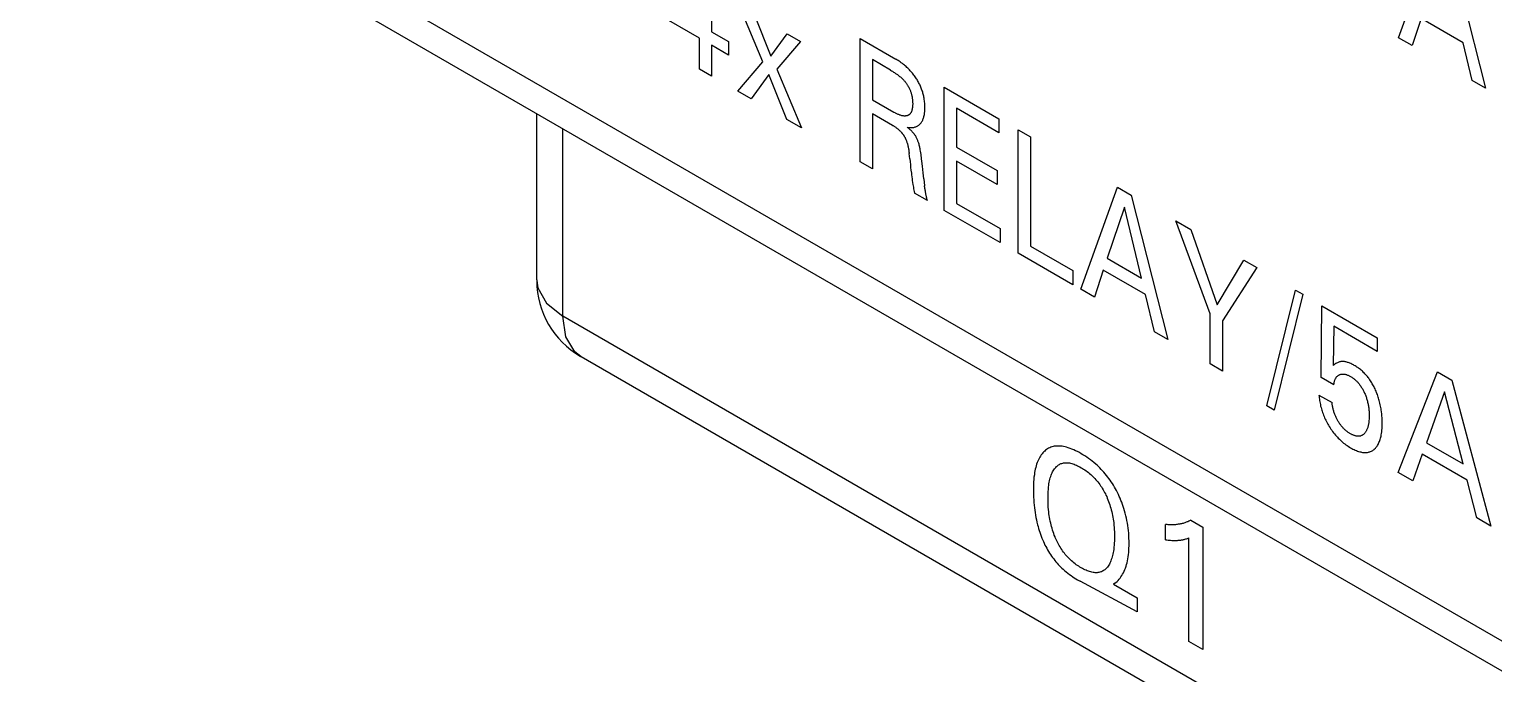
# Model space of a CAD drawing. Extents: x 0 to 420, y 0 to 297.
# Drawn here: x 170.78 to 187.28, y 113.16 to 120.42 of the extents above; entities that cross this region are included whole.
import ezdxf

# ---------------------------------------------------------------- set-up
doc = ezdxf.new("R2010")
doc.units = 0
doc.header["$LTSCALE"] = 23.1
doc.layers.add('40000_ISO', color=7, linetype='CONTINUOUS')

msp = doc.modelspace()

# ---------------------------------------------------------------- linework, layer by layer
at = {"layer": '40000_ISO', "color": 7, "linetype": 'CONTINUOUS'}
for p, q in [((194.467, 109.427), (170.779, 123.103)), ((194.674, 108.969), (170.986, 122.646)), ((186.206, 120.32), (186.621, 121.469)), ((178.467, 121.278), (178.467, 120.388)), ((186.772, 121.381), (187.187, 119.754)), ((179.044, 120.051), (178.78, 120.676)), ((178.331, 120.315), (177.862, 120.586)), ((178.95, 120.577), (179.133, 120.115)), ((186.46, 120.536), (186.359, 120.232)), ((186.935, 120.262), (186.46, 120.536)), ((178.331, 119.968), (178.331, 120.315)), ((178.467, 120.388), (178.658, 120.278)), ((179.133, 120.115), (179.318, 120.365)), ((179.318, 120.365), (179.467, 120.279)), ((180.14, 118.923), (180.14, 120.312)), ((180.14, 120.312), (180.542, 120.079)), ((186.359, 120.232), (186.206, 120.32)), ((178.467, 120.237), (178.467, 119.889)), ((178.658, 120.126), (178.467, 120.237)), ((178.658, 120.278), (178.658, 120.126)), ((179.467, 120.279), (179.203, 119.968)), ((187.036, 119.841), (186.935, 120.262)), ((178.467, 119.889), (178.331, 119.968)), ((178.761, 119.72), (179.044, 120.051)), ((179.203, 119.968), (179.479, 119.305)), ((180.278, 120.074), (180.278, 119.623)), ((180.482, 119.957), (180.278, 120.074)), ((180.554, 120.072), (180.542, 120.079)), ((180.567, 120.064), (180.554, 120.072)), ((180.579, 120.056), (180.567, 120.064)), ((180.592, 120.048), (180.579, 120.056)), ((180.604, 120.039), (180.592, 120.048)), ((180.617, 120.03), (180.604, 120.039)), ((180.629, 120.02), (180.617, 120.03)), ((180.639, 120.012), (180.629, 120.02)), ((180.648, 120.004), (180.639, 120.012)), ((180.658, 119.996), (180.648, 120.004)), ((180.667, 119.987), (180.658, 119.996)), ((180.677, 119.978), (180.667, 119.987)), ((180.686, 119.969), (180.677, 119.978)), ((180.695, 119.96), (180.686, 119.969)), ((180.705, 119.95), (180.695, 119.96)), ((179.113, 119.908), (178.912, 119.632)), ((179.315, 119.4), (179.113, 119.908)), ((180.482, 119.957), (180.494, 119.95)), ((180.494, 119.95), (180.505, 119.943)), ((180.505, 119.943), (180.517, 119.935)), ((180.517, 119.935), (180.529, 119.928)), ((180.529, 119.928), (180.54, 119.92)), ((180.54, 119.92), (180.552, 119.912)), ((180.552, 119.912), (180.56, 119.906)), ((180.56, 119.906), (180.569, 119.899)), ((180.569, 119.899), (180.577, 119.893)), ((180.577, 119.893), (180.585, 119.886)), ((180.585, 119.886), (180.593, 119.879)), ((180.593, 119.879), (180.601, 119.872)), ((180.601, 119.872), (180.609, 119.865)), ((180.609, 119.865), (180.615, 119.86)), ((180.615, 119.86), (180.621, 119.854)), ((180.621, 119.854), (180.627, 119.848)), ((180.627, 119.848), (180.632, 119.842)), ((180.632, 119.842), (180.638, 119.836)), ((180.638, 119.836), (180.643, 119.83)), ((180.643, 119.83), (180.648, 119.824)), ((180.648, 119.824), (180.654, 119.817)), ((180.654, 119.817), (180.658, 119.811)), ((180.658, 119.811), (180.663, 119.805)), ((180.663, 119.805), (180.667, 119.799)), ((180.667, 119.799), (180.671, 119.792)), ((180.671, 119.792), (180.675, 119.786)), ((180.713, 119.941), (180.705, 119.95)), ((180.721, 119.931), (180.713, 119.941)), ((180.729, 119.921), (180.721, 119.931)), ((180.738, 119.911), (180.729, 119.921)), ((180.745, 119.901), (180.738, 119.911)), ((180.753, 119.891), (180.745, 119.901)), ((180.761, 119.88), (180.753, 119.891)), ((180.768, 119.869), (180.761, 119.88)), ((180.775, 119.859), (180.768, 119.869)), ((180.781, 119.849), (180.775, 119.859)), ((180.787, 119.839), (180.781, 119.849)), ((180.793, 119.828), (180.787, 119.839)), ((180.799, 119.818), (180.793, 119.828)), ((180.805, 119.807), (180.799, 119.818)), ((180.81, 119.797), (180.805, 119.807)), ((180.815, 119.786), (180.81, 119.797)), ((187.187, 119.754), (187.036, 119.841)), ((178.912, 119.632), (178.761, 119.72)), ((180.675, 119.786), (180.679, 119.779)), ((180.679, 119.779), (180.683, 119.773)), ((180.683, 119.773), (180.687, 119.766)), ((180.687, 119.766), (180.69, 119.759)), ((180.69, 119.759), (180.694, 119.752)), ((180.694, 119.752), (180.697, 119.745)), ((180.697, 119.745), (180.7, 119.738)), ((180.7, 119.738), (180.703, 119.731)), ((180.703, 119.731), (180.706, 119.723)), ((180.706, 119.723), (180.709, 119.716)), ((180.709, 119.716), (180.711, 119.709)), ((180.711, 119.709), (180.714, 119.701)), ((180.714, 119.701), (180.716, 119.694)), ((180.716, 119.694), (180.718, 119.687)), ((180.718, 119.687), (180.72, 119.679)), ((180.72, 119.679), (180.721, 119.672)), ((180.721, 119.672), (180.723, 119.665)), ((180.723, 119.665), (180.725, 119.655)), ((180.725, 119.655), (180.726, 119.646)), ((180.726, 119.646), (180.728, 119.637)), ((180.728, 119.637), (180.729, 119.628)), ((180.729, 119.628), (180.73, 119.619)), ((180.82, 119.775), (180.815, 119.786)), ((180.825, 119.764), (180.82, 119.775)), ((180.829, 119.753), (180.825, 119.764)), ((180.833, 119.742), (180.829, 119.753)), ((180.837, 119.731), (180.833, 119.742)), ((180.841, 119.719), (180.837, 119.731)), ((180.845, 119.708), (180.841, 119.719)), ((180.848, 119.697), (180.845, 119.708)), ((180.851, 119.686), (180.848, 119.697)), ((180.854, 119.675), (180.851, 119.686)), ((180.856, 119.664), (180.854, 119.675)), ((180.858, 119.653), (180.856, 119.664)), ((180.861, 119.639), (180.858, 119.653)), ((180.863, 119.625), (180.861, 119.639)), ((181.088, 118.376), (181.088, 119.764)), ((181.088, 119.764), (181.703, 119.409)), ((176.496, 117.592), (176.496, 119.464)), ((180.278, 119.623), (180.518, 119.484)), ((180.278, 119.465), (180.278, 118.844)), ((180.505, 119.334), (180.278, 119.465)), ((180.525, 119.48), (180.518, 119.484)), ((180.533, 119.476), (180.525, 119.48)), ((180.54, 119.472), (180.533, 119.476)), ((180.547, 119.468), (180.54, 119.472)), ((180.554, 119.465), (180.547, 119.468)), ((180.561, 119.461), (180.554, 119.465)), ((180.702, 119.463), (180.699, 119.46)), ((180.705, 119.466), (180.702, 119.463)), ((180.708, 119.47), (180.705, 119.466)), ((180.711, 119.474), (180.708, 119.47)), ((180.714, 119.479), (180.711, 119.474)), ((180.716, 119.484), (180.714, 119.479)), ((180.719, 119.49), (180.716, 119.484)), ((180.721, 119.495), (180.719, 119.49)), ((180.723, 119.501), (180.721, 119.495)), ((180.724, 119.507), (180.723, 119.501)), ((180.726, 119.513), (180.724, 119.507)), ((180.727, 119.52), (180.726, 119.513)), ((180.728, 119.526), (180.727, 119.52)), ((180.729, 119.533), (180.728, 119.526)), ((180.73, 119.54), (180.729, 119.533)), ((180.73, 119.619), (180.73, 119.61)), ((180.73, 119.61), (180.731, 119.601)), ((180.731, 119.547), (180.73, 119.54)), ((180.731, 119.601), (180.731, 119.593)), ((180.731, 119.593), (180.732, 119.584)), ((180.732, 119.568), (180.731, 119.561)), ((180.731, 119.561), (180.731, 119.554)), ((180.731, 119.554), (180.731, 119.547)), ((180.732, 119.584), (180.732, 119.575)), ((180.732, 119.575), (180.732, 119.568)), ((180.865, 119.612), (180.863, 119.625)), ((180.864, 119.455), (180.865, 119.466)), ((180.867, 119.599), (180.865, 119.612)), ((180.865, 119.466), (180.867, 119.477)), ((180.868, 119.585), (180.867, 119.599)), ((180.867, 119.477), (180.868, 119.488)), ((180.869, 119.572), (180.868, 119.585)), ((180.868, 119.488), (180.869, 119.499)), ((180.869, 119.559), (180.869, 119.572)), ((180.87, 119.547), (180.869, 119.559)), ((180.869, 119.511), (180.87, 119.522)), ((180.869, 119.499), (180.869, 119.511)), ((180.87, 119.534), (180.87, 119.547)), ((180.87, 119.522), (180.87, 119.534)), ((181.226, 119.527), (181.226, 119.089)), ((181.703, 119.251), (181.226, 119.527)), ((179.479, 119.305), (179.315, 119.4)), ((180.505, 119.334), (180.511, 119.331)), ((180.511, 119.331), (180.517, 119.327)), ((180.517, 119.327), (180.523, 119.323)), ((180.523, 119.323), (180.529, 119.32)), ((180.529, 119.32), (180.535, 119.316)), ((180.535, 119.316), (180.541, 119.312)), ((180.541, 119.312), (180.547, 119.307)), ((180.547, 119.307), (180.553, 119.303)), ((180.553, 119.303), (180.559, 119.298)), ((180.559, 119.298), (180.563, 119.295)), ((180.568, 119.458), (180.561, 119.461)), ((180.575, 119.455), (180.568, 119.458)), ((180.582, 119.452), (180.575, 119.455)), ((180.589, 119.45), (180.582, 119.452)), ((180.596, 119.447), (180.589, 119.45)), ((180.603, 119.445), (180.596, 119.447)), ((180.61, 119.443), (180.603, 119.445)), ((180.617, 119.442), (180.61, 119.443)), ((180.624, 119.441), (180.617, 119.442)), ((180.63, 119.44), (180.624, 119.441)), ((180.637, 119.439), (180.63, 119.44)), ((180.642, 119.439), (180.637, 119.439)), ((180.646, 119.439), (180.642, 119.439)), ((180.651, 119.44), (180.646, 119.439)), ((180.656, 119.44), (180.651, 119.44)), ((180.66, 119.441), (180.656, 119.44)), ((180.665, 119.442), (180.66, 119.441)), ((180.669, 119.443), (180.665, 119.442)), ((180.673, 119.444), (180.669, 119.443)), ((180.67, 119.312), (180.68, 119.31)), ((180.678, 119.306), (180.67, 119.312)), ((180.677, 119.446), (180.673, 119.444)), ((180.681, 119.448), (180.677, 119.446)), ((180.687, 119.299), (180.678, 119.306)), ((180.68, 119.31), (180.69, 119.309)), ((180.685, 119.45), (180.681, 119.448)), ((180.689, 119.452), (180.685, 119.45)), ((180.695, 119.292), (180.687, 119.299)), ((180.692, 119.454), (180.689, 119.452)), ((180.69, 119.309), (180.699, 119.309)), ((180.696, 119.457), (180.692, 119.454)), ((180.699, 119.46), (180.696, 119.457)), ((180.699, 119.309), (180.709, 119.308)), ((180.709, 119.308), (180.718, 119.308)), ((180.718, 119.308), (180.727, 119.309)), ((180.727, 119.309), (180.736, 119.31)), ((180.736, 119.31), (180.744, 119.311)), ((180.744, 119.311), (180.752, 119.313)), ((180.752, 119.313), (180.761, 119.316)), ((180.761, 119.316), (180.768, 119.318)), ((180.768, 119.318), (180.776, 119.322)), ((180.776, 119.322), (180.783, 119.325)), ((180.783, 119.325), (180.789, 119.328)), ((180.789, 119.328), (180.795, 119.332)), ((180.795, 119.332), (180.801, 119.337)), ((180.801, 119.337), (180.807, 119.341)), ((180.807, 119.341), (180.813, 119.347)), ((180.813, 119.347), (180.818, 119.352)), ((180.818, 119.352), (180.823, 119.358)), ((180.823, 119.358), (180.828, 119.364)), ((180.828, 119.364), (180.833, 119.371)), ((180.833, 119.371), (180.837, 119.378)), ((180.837, 119.378), (180.841, 119.385)), ((180.841, 119.385), (180.845, 119.392)), ((180.845, 119.392), (180.848, 119.4)), ((180.848, 119.4), (180.851, 119.409)), ((180.851, 119.409), (180.854, 119.417)), ((180.854, 119.417), (180.857, 119.426)), ((180.857, 119.426), (180.859, 119.435)), ((180.859, 119.435), (180.862, 119.445)), ((180.862, 119.445), (180.864, 119.455)), ((181.703, 119.409), (181.703, 119.251)), ((176.789, 117.184), (176.789, 119.295)), ((180.563, 119.295), (180.568, 119.291)), ((180.568, 119.291), (180.572, 119.288)), ((180.572, 119.288), (180.576, 119.284)), ((180.576, 119.284), (180.581, 119.28)), ((180.581, 119.28), (180.585, 119.276)), ((180.585, 119.276), (180.589, 119.272)), ((180.589, 119.272), (180.593, 119.268)), ((180.593, 119.268), (180.598, 119.263)), ((180.598, 119.263), (180.602, 119.259)), ((180.602, 119.259), (180.605, 119.255)), ((180.605, 119.255), (180.608, 119.251)), ((180.608, 119.251), (180.612, 119.248)), ((180.612, 119.248), (180.615, 119.244)), ((180.615, 119.244), (180.618, 119.24)), ((180.618, 119.24), (180.621, 119.236)), ((180.621, 119.236), (180.624, 119.232)), ((180.624, 119.232), (180.627, 119.228)), ((180.627, 119.228), (180.63, 119.224)), ((180.63, 119.224), (180.632, 119.219)), ((180.632, 119.219), (180.635, 119.215)), ((180.635, 119.215), (180.638, 119.21)), ((180.638, 119.21), (180.641, 119.206)), ((180.641, 119.206), (180.643, 119.201)), ((180.643, 119.201), (180.646, 119.196)), ((180.646, 119.196), (180.648, 119.191)), ((180.648, 119.191), (180.651, 119.186)), ((180.651, 119.186), (180.653, 119.181)), ((180.653, 119.181), (180.655, 119.176)), ((180.655, 119.176), (180.657, 119.171)), ((180.657, 119.171), (180.659, 119.166)), ((180.659, 119.166), (180.661, 119.161)), ((180.661, 119.161), (180.664, 119.154)), ((180.664, 119.154), (180.666, 119.148)), ((180.666, 119.148), (180.668, 119.141)), ((180.668, 119.141), (180.67, 119.134)), ((180.67, 119.134), (180.672, 119.128)), ((180.703, 119.285), (180.695, 119.292)), ((180.711, 119.278), (180.703, 119.285)), ((180.717, 119.273), (180.711, 119.278)), ((180.722, 119.267), (180.717, 119.273)), ((180.728, 119.261), (180.722, 119.267)), ((180.733, 119.255), (180.728, 119.261)), ((180.739, 119.249), (180.733, 119.255)), ((180.744, 119.243), (180.739, 119.249)), ((180.749, 119.237), (180.744, 119.243)), ((180.753, 119.231), (180.749, 119.237)), ((180.758, 119.225), (180.753, 119.231)), ((180.762, 119.219), (180.758, 119.225)), ((180.766, 119.213), (180.762, 119.219)), ((180.77, 119.206), (180.766, 119.213)), ((180.773, 119.199), (180.77, 119.206)), ((180.777, 119.192), (180.773, 119.199)), ((180.78, 119.185), (180.777, 119.192)), ((180.784, 119.178), (180.78, 119.185)), ((180.787, 119.171), (180.784, 119.178)), ((180.789, 119.164), (180.787, 119.171)), ((180.792, 119.157), (180.789, 119.164)), ((180.795, 119.15), (180.792, 119.157)), ((180.797, 119.142), (180.795, 119.15)), ((180.801, 119.132), (180.797, 119.142)), ((180.804, 119.121), (180.801, 119.132)), ((181.922, 117.894), (181.922, 119.282)), ((181.922, 119.282), (182.061, 119.203)), ((182.061, 119.203), (182.061, 117.972)), ((180.672, 119.128), (180.674, 119.121)), ((180.674, 119.121), (180.676, 119.115)), ((180.676, 119.115), (180.677, 119.108)), ((180.677, 119.108), (180.679, 119.101)), ((180.679, 119.101), (180.68, 119.095)), ((180.68, 119.095), (180.682, 119.086)), ((180.682, 119.086), (180.684, 119.078)), ((180.684, 119.078), (180.685, 119.069)), ((180.685, 119.069), (180.687, 119.06)), ((180.687, 119.06), (180.688, 119.052)), ((180.688, 119.052), (180.689, 119.043)), ((180.689, 119.043), (180.69, 119.035)), ((180.69, 119.035), (180.691, 119.026)), ((180.691, 119.026), (180.692, 119.018)), ((180.699, 118.956), (180.692, 119.018)), ((180.807, 119.111), (180.804, 119.121)), ((180.809, 119.101), (180.807, 119.111)), ((180.812, 119.09), (180.809, 119.101)), ((180.814, 119.08), (180.812, 119.09)), ((180.816, 119.069), (180.814, 119.08)), ((180.818, 119.059), (180.816, 119.069)), ((180.821, 119.042), (180.818, 119.059)), ((180.824, 119.025), (180.821, 119.042)), ((180.826, 119.007), (180.824, 119.025)), ((180.829, 118.99), (180.826, 119.007)), ((180.831, 118.973), (180.829, 118.99)), ((180.833, 118.956), (180.831, 118.973)), ((181.226, 119.089), (181.685, 118.824)), ((180.278, 118.844), (180.14, 118.923)), ((180.699, 118.956), (180.702, 118.924)), ((180.702, 118.924), (180.706, 118.892)), ((180.706, 118.892), (180.709, 118.86)), ((180.709, 118.86), (180.713, 118.828)), ((180.713, 118.828), (180.717, 118.796)), ((180.835, 118.929), (180.833, 118.956)), ((180.841, 118.873), (180.835, 118.929)), ((180.849, 118.798), (180.841, 118.873)), ((181.226, 118.932), (181.226, 118.454)), ((181.685, 118.667), (181.226, 118.932)), ((181.685, 118.824), (181.685, 118.667)), ((180.717, 118.796), (180.719, 118.775)), ((180.719, 118.775), (180.722, 118.754)), ((180.722, 118.754), (180.725, 118.733)), ((180.725, 118.733), (180.728, 118.711)), ((180.728, 118.711), (180.731, 118.69)), ((180.731, 118.69), (180.734, 118.668)), ((180.734, 118.668), (180.737, 118.652)), ((180.737, 118.652), (180.74, 118.636)), ((180.857, 118.73), (180.849, 118.798)), ((180.857, 118.73), (180.866, 118.654)), ((180.867, 118.644), (180.866, 118.654)), ((180.869, 118.634), (180.867, 118.644)), ((182.626, 117.488), (183.04, 118.637)), ((183.04, 118.637), (183.192, 118.549)), ((180.74, 118.636), (180.742, 118.62)), ((180.742, 118.62), (180.745, 118.604)), ((180.745, 118.604), (180.748, 118.588)), ((180.748, 118.588), (180.752, 118.571)), ((180.898, 118.487), (180.752, 118.571)), ((180.87, 118.624), (180.869, 118.634)), ((180.872, 118.613), (180.87, 118.624)), ((180.873, 118.603), (180.872, 118.613)), ((180.875, 118.593), (180.873, 118.603)), ((180.876, 118.585), (180.875, 118.593)), ((180.877, 118.578), (180.876, 118.585)), ((180.879, 118.571), (180.877, 118.578)), ((180.88, 118.563), (180.879, 118.571)), ((180.881, 118.556), (180.88, 118.563)), ((180.883, 118.548), (180.881, 118.556)), ((180.884, 118.541), (180.883, 118.548)), ((180.886, 118.534), (180.884, 118.541)), ((180.887, 118.528), (180.886, 118.534)), ((180.889, 118.522), (180.887, 118.528)), ((180.89, 118.516), (180.889, 118.522)), ((180.892, 118.51), (180.89, 118.516)), ((180.893, 118.504), (180.892, 118.51)), ((180.895, 118.498), (180.893, 118.504)), ((180.897, 118.492), (180.895, 118.498)), ((180.898, 118.487), (180.897, 118.492)), ((183.192, 118.549), (183.606, 116.922)), ((181.716, 118.013), (181.088, 118.376)), ((181.226, 118.454), (181.716, 118.171)), ((183.117, 118.414), (182.924, 117.836)), ((183.311, 117.612), (183.117, 118.414)), ((181.716, 118.171), (181.716, 118.013)), ((183.697, 118.258), (183.866, 118.16)), ((184.084, 117.211), (183.697, 118.258)), ((183.866, 118.16), (184.163, 117.311)), ((182.537, 117.539), (181.922, 117.894)), ((182.061, 117.972), (182.537, 117.697)), ((182.924, 117.836), (183.311, 117.612)), ((184.163, 117.311), (184.462, 117.816)), ((184.462, 117.816), (184.608, 117.732)), ((182.537, 117.697), (182.537, 117.539)), ((182.879, 117.704), (182.779, 117.4)), ((183.354, 117.43), (182.879, 117.704)), ((184.608, 117.732), (184.222, 117.132)), ((176.496, 117.592), (176.496, 117.587)), ((176.496, 117.587), (176.508, 117.503)), ((176.508, 117.503), (176.605, 117.33)), ((182.779, 117.4), (182.626, 117.488)), ((176.605, 117.33), (176.789, 117.184)), ((183.456, 117.009), (183.354, 117.43)), ((184.724, 116.173), (185.045, 117.479)), ((185.127, 117.432), (184.806, 116.125)), ((185.045, 117.479), (185.127, 117.432)), ((200.477, 103.508), (176.789, 117.184)), ((176.824, 116.951), (176.789, 117.184)), ((184.084, 116.646), (184.084, 117.211)), ((185.334, 116.493), (185.343, 117.3)), ((185.343, 117.3), (185.966, 116.94)), ((183.606, 116.922), (183.456, 117.009)), ((184.222, 117.132), (184.222, 116.566)), ((185.478, 117.07), (185.47, 116.628)), ((185.966, 116.788), (185.478, 117.07)), ((176.925, 116.781), (176.824, 116.951)), ((185.966, 116.94), (185.966, 116.788)), ((176.992, 116.728), (176.925, 116.781)), ((176.996, 116.726), (176.992, 116.728)), ((200.684, 103.05), (176.996, 116.726)), ((185.518, 116.66), (185.509, 116.656)), ((185.527, 116.664), (185.518, 116.66)), ((185.534, 116.667), (185.527, 116.664)), ((185.541, 116.669), (185.534, 116.667)), ((185.548, 116.67), (185.541, 116.669)), ((185.556, 116.672), (185.548, 116.67)), ((185.563, 116.673), (185.556, 116.672)), ((185.571, 116.673), (185.563, 116.673)), ((185.579, 116.673), (185.571, 116.673)), ((185.587, 116.673), (185.579, 116.673)), ((185.596, 116.672), (185.587, 116.673)), ((185.604, 116.67), (185.596, 116.672)), ((185.613, 116.669), (185.604, 116.67)), ((185.622, 116.667), (185.613, 116.669)), ((185.631, 116.664), (185.622, 116.667)), ((185.64, 116.661), (185.631, 116.664)), ((185.649, 116.658), (185.64, 116.661)), ((185.659, 116.654), (185.649, 116.658)), ((184.222, 116.566), (184.084, 116.646)), ((185.478, 116.41), (185.334, 116.493)), ((185.48, 116.636), (185.47, 116.628)), ((185.49, 116.644), (185.48, 116.636)), ((185.5, 116.65), (185.49, 116.644)), ((185.509, 116.656), (185.5, 116.65)), ((185.502, 116.491), (185.505, 116.496)), ((185.505, 116.496), (185.509, 116.501)), ((185.509, 116.501), (185.513, 116.505)), ((185.513, 116.505), (185.517, 116.509)), ((185.517, 116.509), (185.521, 116.512)), ((185.521, 116.512), (185.526, 116.516)), ((185.526, 116.516), (185.53, 116.519)), ((185.53, 116.519), (185.535, 116.521)), ((185.535, 116.521), (185.54, 116.524)), ((185.54, 116.524), (185.545, 116.526)), ((185.545, 116.526), (185.55, 116.528)), ((185.55, 116.528), (185.555, 116.529)), ((185.555, 116.529), (185.56, 116.53)), ((185.56, 116.53), (185.566, 116.531)), ((185.566, 116.531), (185.571, 116.532)), ((185.571, 116.532), (185.577, 116.532)), ((185.577, 116.532), (185.582, 116.532)), ((185.582, 116.532), (185.588, 116.532)), ((185.588, 116.532), (185.594, 116.531)), ((185.594, 116.531), (185.6, 116.53)), ((185.6, 116.53), (185.606, 116.529)), ((185.606, 116.529), (185.612, 116.528)), ((185.612, 116.528), (185.619, 116.526)), ((185.619, 116.526), (185.625, 116.524)), ((185.625, 116.524), (185.632, 116.521)), ((185.632, 116.521), (185.639, 116.518)), ((185.639, 116.518), (185.645, 116.515)), ((185.645, 116.515), (185.652, 116.512)), ((185.652, 116.512), (185.659, 116.508)), ((185.669, 116.65), (185.659, 116.654)), ((185.659, 116.508), (185.666, 116.504)), ((185.666, 116.504), (185.673, 116.5)), ((185.679, 116.645), (185.669, 116.65)), ((185.673, 116.5), (185.68, 116.496)), ((185.689, 116.64), (185.679, 116.645)), ((185.68, 116.496), (185.687, 116.491)), ((185.699, 116.635), (185.689, 116.64)), ((185.708, 116.629), (185.699, 116.635)), ((185.718, 116.624), (185.708, 116.629)), ((185.728, 116.618), (185.718, 116.624)), ((185.737, 116.611), (185.728, 116.618)), ((185.747, 116.605), (185.737, 116.611)), ((185.757, 116.598), (185.747, 116.605)), ((185.766, 116.591), (185.757, 116.598)), ((185.776, 116.583), (185.766, 116.591)), ((185.785, 116.575), (185.776, 116.583)), ((185.795, 116.567), (185.785, 116.575)), ((185.804, 116.559), (185.795, 116.567)), ((185.812, 116.551), (185.804, 116.559)), ((185.819, 116.544), (185.812, 116.551)), ((185.827, 116.536), (185.819, 116.544)), ((185.834, 116.528), (185.827, 116.536)), ((185.842, 116.52), (185.834, 116.528)), ((185.849, 116.511), (185.842, 116.52)), ((185.856, 116.503), (185.849, 116.511)), ((185.863, 116.494), (185.856, 116.503)), ((185.87, 116.485), (185.863, 116.494)), ((186.203, 115.423), (186.645, 116.556)), ((186.645, 116.556), (186.806, 116.463)), ((185.478, 116.41), (185.479, 116.418)), ((185.479, 116.418), (185.48, 116.426)), ((185.48, 116.426), (185.481, 116.434)), ((185.481, 116.434), (185.483, 116.441)), ((185.483, 116.441), (185.484, 116.449)), ((185.484, 116.449), (185.486, 116.456)), ((185.486, 116.456), (185.488, 116.463)), ((185.488, 116.463), (185.491, 116.469)), ((185.491, 116.469), (185.493, 116.475)), ((185.493, 116.475), (185.496, 116.481)), ((185.496, 116.481), (185.499, 116.486)), ((185.499, 116.486), (185.502, 116.491)), ((185.687, 116.491), (185.694, 116.486)), ((185.694, 116.486), (185.701, 116.481)), ((185.701, 116.481), (185.708, 116.475)), ((185.708, 116.475), (185.715, 116.469)), ((185.715, 116.469), (185.722, 116.463)), ((185.722, 116.463), (185.729, 116.457)), ((185.729, 116.457), (185.735, 116.452)), ((185.735, 116.452), (185.74, 116.446)), ((185.74, 116.446), (185.746, 116.44)), ((185.746, 116.44), (185.751, 116.434)), ((185.751, 116.434), (185.757, 116.428)), ((185.757, 116.428), (185.762, 116.421)), ((185.762, 116.421), (185.767, 116.415)), ((185.767, 116.415), (185.772, 116.408)), ((185.772, 116.408), (185.777, 116.401)), ((185.777, 116.401), (185.782, 116.394)), ((185.782, 116.394), (185.787, 116.386)), ((185.787, 116.386), (185.793, 116.378)), ((185.793, 116.378), (185.798, 116.369)), ((185.798, 116.369), (185.803, 116.361)), ((185.803, 116.361), (185.807, 116.352)), ((185.807, 116.352), (185.812, 116.343)), ((185.812, 116.343), (185.816, 116.334)), ((185.816, 116.334), (185.82, 116.325)), ((185.877, 116.476), (185.87, 116.485)), ((185.883, 116.466), (185.877, 116.476)), ((185.891, 116.455), (185.883, 116.466)), ((185.898, 116.444), (185.891, 116.455)), ((185.905, 116.433), (185.898, 116.444)), ((185.911, 116.422), (185.905, 116.433)), ((185.918, 116.41), (185.911, 116.422)), ((185.924, 116.399), (185.918, 116.41)), ((185.93, 116.387), (185.924, 116.399)), ((185.936, 116.375), (185.93, 116.387)), ((185.942, 116.364), (185.936, 116.375)), ((185.947, 116.352), (185.942, 116.364)), ((185.953, 116.339), (185.947, 116.352)), ((185.958, 116.326), (185.953, 116.339)), ((186.726, 116.33), (186.521, 115.759)), ((186.933, 115.521), (186.726, 116.33)), ((186.806, 116.463), (187.248, 114.82)), ((184.806, 116.125), (184.724, 116.173)), ((185.31, 116.296), (185.457, 116.211)), ((185.31, 116.296), (185.311, 116.281)), ((185.311, 116.281), (185.313, 116.266)), ((185.313, 116.266), (185.315, 116.25)), ((185.315, 116.25), (185.317, 116.235)), ((185.317, 116.235), (185.319, 116.219)), ((185.319, 116.219), (185.322, 116.203)), ((185.322, 116.203), (185.326, 116.188)), ((185.326, 116.188), (185.329, 116.172)), ((185.329, 116.172), (185.333, 116.157)), ((185.458, 116.203), (185.457, 116.211)), ((185.459, 116.195), (185.458, 116.203)), ((185.46, 116.186), (185.459, 116.195)), ((185.461, 116.178), (185.46, 116.186)), ((185.463, 116.169), (185.461, 116.178)), ((185.465, 116.16), (185.463, 116.169)), ((185.82, 116.325), (185.824, 116.316)), ((185.824, 116.316), (185.829, 116.306)), ((185.829, 116.306), (185.833, 116.297)), ((185.833, 116.297), (185.837, 116.287)), ((185.837, 116.287), (185.84, 116.277)), ((185.84, 116.277), (185.844, 116.267)), ((185.844, 116.267), (185.847, 116.257)), ((185.847, 116.257), (185.85, 116.247)), ((185.85, 116.247), (185.853, 116.237)), ((185.853, 116.237), (185.856, 116.226)), ((185.856, 116.226), (185.858, 116.215)), ((185.858, 116.215), (185.861, 116.205)), ((185.861, 116.205), (185.863, 116.194)), ((185.863, 116.194), (185.865, 116.184)), ((185.865, 116.184), (185.867, 116.173)), ((185.867, 116.173), (185.868, 116.163)), ((185.868, 116.163), (185.87, 116.152)), ((185.963, 116.313), (185.958, 116.326)), ((185.968, 116.3), (185.963, 116.313)), ((185.973, 116.287), (185.968, 116.3)), ((185.977, 116.273), (185.973, 116.287)), ((185.981, 116.26), (185.977, 116.273)), ((185.985, 116.247), (185.981, 116.26)), ((185.989, 116.234), (185.985, 116.247)), ((185.993, 116.218), (185.989, 116.234)), ((185.997, 116.203), (185.993, 116.218)), ((186.001, 116.187), (185.997, 116.203)), ((186.004, 116.171), (186.001, 116.187)), ((186.007, 116.156), (186.004, 116.171)), ((185.333, 116.157), (185.337, 116.142)), ((185.337, 116.142), (185.341, 116.127)), ((185.341, 116.127), (185.346, 116.113)), ((185.346, 116.113), (185.351, 116.098)), ((185.351, 116.098), (185.356, 116.083)), ((185.356, 116.083), (185.362, 116.068)), ((185.362, 116.068), (185.368, 116.054)), ((185.368, 116.054), (185.374, 116.039)), ((185.374, 116.039), (185.381, 116.025)), ((185.381, 116.025), (185.387, 116.011)), ((185.387, 116.011), (185.395, 115.997)), ((185.395, 115.997), (185.402, 115.983)), ((185.467, 116.151), (185.465, 116.16)), ((185.469, 116.142), (185.467, 116.151)), ((185.471, 116.133), (185.469, 116.142)), ((185.474, 116.124), (185.471, 116.133)), ((185.476, 116.115), (185.474, 116.124)), ((185.479, 116.106), (185.476, 116.115)), ((185.482, 116.096), (185.479, 116.106)), ((185.486, 116.087), (185.482, 116.096)), ((185.489, 116.078), (185.486, 116.087)), ((185.493, 116.069), (185.489, 116.078)), ((185.496, 116.06), (185.493, 116.069)), ((185.5, 116.052), (185.496, 116.06)), ((185.503, 116.044), (185.5, 116.052)), ((185.507, 116.036), (185.503, 116.044)), ((185.511, 116.028), (185.507, 116.036)), ((185.515, 116.02), (185.511, 116.028)), ((185.519, 116.013), (185.515, 116.02)), ((185.523, 116.005), (185.519, 116.013)), ((185.527, 115.998), (185.523, 116.005)), ((185.532, 115.99), (185.527, 115.998)), ((185.87, 116.152), (185.871, 116.139)), ((185.871, 116.139), (185.873, 116.126)), ((185.873, 116.009), (185.872, 115.996)), ((185.873, 116.126), (185.874, 116.114)), ((185.874, 116.023), (185.873, 116.009)), ((185.874, 116.114), (185.874, 116.101)), ((185.874, 116.101), (185.875, 116.088)), ((185.875, 116.036), (185.874, 116.023)), ((185.875, 116.088), (185.875, 116.076)), ((185.875, 116.076), (185.875, 116.064)), ((185.875, 116.064), (185.875, 116.05)), ((185.875, 116.05), (185.875, 116.036)), ((186.01, 116.14), (186.007, 116.156)), ((186.012, 116.125), (186.01, 116.14)), ((186.014, 116.109), (186.012, 116.125)), ((186.017, 116.082), (186.014, 116.109)), ((186.019, 116.061), (186.017, 116.082)), ((186.021, 116.039), (186.019, 116.061)), ((186.022, 116.018), (186.021, 116.039)), ((186.022, 115.997), (186.022, 116.018)), ((186.023, 115.977), (186.022, 115.997)), ((185.402, 115.983), (185.41, 115.969)), ((185.41, 115.969), (185.417, 115.955)), ((185.417, 115.955), (185.426, 115.942)), ((185.426, 115.942), (185.435, 115.927)), ((185.435, 115.927), (185.444, 115.913)), ((185.444, 115.913), (185.454, 115.899)), ((185.454, 115.899), (185.464, 115.885)), ((185.464, 115.885), (185.474, 115.871)), ((185.474, 115.871), (185.484, 115.858)), ((185.484, 115.858), (185.495, 115.845)), ((185.495, 115.845), (185.506, 115.833)), ((185.506, 115.833), (185.517, 115.82)), ((185.536, 115.983), (185.532, 115.99)), ((185.541, 115.976), (185.536, 115.983)), ((185.546, 115.969), (185.541, 115.976)), ((185.551, 115.962), (185.546, 115.969)), ((185.556, 115.955), (185.551, 115.962)), ((185.561, 115.949), (185.556, 115.955)), ((185.566, 115.942), (185.561, 115.949)), ((185.572, 115.936), (185.566, 115.942)), ((185.577, 115.929), (185.572, 115.936)), ((185.583, 115.923), (185.577, 115.929)), ((185.589, 115.917), (185.583, 115.923)), ((185.595, 115.911), (185.589, 115.917)), ((185.602, 115.905), (185.595, 115.911)), ((185.608, 115.9), (185.602, 115.905)), ((185.614, 115.895), (185.608, 115.9)), ((185.62, 115.89), (185.614, 115.895)), ((185.627, 115.885), (185.62, 115.89)), ((185.633, 115.88), (185.627, 115.885)), ((185.64, 115.875), (185.633, 115.88)), ((185.646, 115.871), (185.64, 115.875)), ((185.653, 115.867), (185.646, 115.871)), ((185.659, 115.863), (185.653, 115.867)), ((185.666, 115.859), (185.659, 115.863)), ((185.672, 115.855), (185.666, 115.859)), ((185.679, 115.852), (185.672, 115.855)), ((185.685, 115.849), (185.679, 115.852)), ((185.692, 115.846), (185.685, 115.849)), ((185.698, 115.843), (185.692, 115.846)), ((185.705, 115.841), (185.698, 115.843)), ((185.711, 115.838), (185.705, 115.841)), ((185.717, 115.836), (185.711, 115.838)), ((185.723, 115.835), (185.717, 115.836)), ((185.73, 115.833), (185.723, 115.835)), ((185.735, 115.832), (185.73, 115.833)), ((185.741, 115.832), (185.735, 115.832)), ((185.768, 115.832), (185.763, 115.831)), ((185.773, 115.833), (185.768, 115.832)), ((185.778, 115.834), (185.773, 115.833)), ((185.783, 115.836), (185.778, 115.834)), ((185.788, 115.838), (185.783, 115.836)), ((185.792, 115.84), (185.788, 115.838)), ((185.797, 115.842), (185.792, 115.84)), ((185.801, 115.845), (185.797, 115.842)), ((185.806, 115.848), (185.801, 115.845)), ((185.81, 115.851), (185.806, 115.848)), ((185.814, 115.855), (185.81, 115.851)), ((185.818, 115.858), (185.814, 115.855)), ((185.822, 115.862), (185.818, 115.858)), ((185.825, 115.866), (185.822, 115.862)), ((185.829, 115.872), (185.825, 115.866)), ((185.833, 115.877), (185.829, 115.872)), ((185.837, 115.883), (185.833, 115.877)), ((185.841, 115.889), (185.837, 115.883)), ((185.844, 115.895), (185.841, 115.889)), ((185.847, 115.901), (185.844, 115.895)), ((185.85, 115.908), (185.847, 115.901)), ((185.853, 115.915), (185.85, 115.908)), ((185.856, 115.922), (185.853, 115.915)), ((185.859, 115.93), (185.856, 115.922)), ((185.861, 115.938), (185.859, 115.93)), ((185.863, 115.946), (185.861, 115.938)), ((185.865, 115.955), (185.863, 115.946)), ((185.867, 115.963), (185.865, 115.955)), ((185.868, 115.972), (185.867, 115.963)), ((185.87, 115.98), (185.868, 115.972)), ((185.872, 115.996), (185.87, 115.98)), ((186.007, 115.82), (186.01, 115.833)), ((186.01, 115.833), (186.012, 115.847)), ((186.012, 115.847), (186.015, 115.864)), ((186.015, 115.864), (186.018, 115.882)), ((186.018, 115.882), (186.019, 115.901)), ((186.019, 115.901), (186.021, 115.919)), ((186.021, 115.919), (186.022, 115.938)), ((186.022, 115.957), (186.023, 115.977)), ((186.022, 115.938), (186.022, 115.957)), ((182.23, 115.674), (182.22, 115.665)), ((182.241, 115.682), (182.23, 115.674)), ((182.252, 115.689), (182.241, 115.682)), ((182.264, 115.696), (182.252, 115.689)), ((182.276, 115.702), (182.264, 115.696)), ((182.289, 115.707), (182.276, 115.702)), ((182.301, 115.711), (182.289, 115.707)), ((182.315, 115.715), (182.301, 115.711)), ((182.328, 115.718), (182.315, 115.715)), ((182.342, 115.72), (182.328, 115.718)), ((182.357, 115.721), (182.342, 115.72)), ((182.372, 115.721), (182.357, 115.721)), ((182.387, 115.721), (182.372, 115.721)), ((182.402, 115.72), (182.387, 115.721)), ((182.417, 115.718), (182.402, 115.72)), ((182.433, 115.715), (182.417, 115.718)), ((182.449, 115.712), (182.433, 115.715)), ((182.465, 115.707), (182.449, 115.712)), ((182.485, 115.701), (182.465, 115.707)), ((182.506, 115.694), (182.485, 115.701)), ((182.526, 115.687), (182.506, 115.694)), ((182.547, 115.678), (182.526, 115.687)), ((182.568, 115.668), (182.547, 115.678)), ((182.589, 115.658), (182.568, 115.668)), ((185.517, 115.82), (185.528, 115.809)), ((185.528, 115.809), (185.54, 115.797)), ((185.54, 115.797), (185.551, 115.786)), ((185.551, 115.786), (185.563, 115.776)), ((185.563, 115.776), (185.575, 115.765)), ((185.575, 115.765), (185.588, 115.755)), ((185.588, 115.755), (185.601, 115.745)), ((185.601, 115.745), (185.614, 115.735)), ((185.614, 115.735), (185.627, 115.726)), ((185.627, 115.726), (185.64, 115.718)), ((185.64, 115.718), (185.653, 115.709)), ((185.653, 115.709), (185.666, 115.702)), ((185.666, 115.702), (185.679, 115.694)), ((185.679, 115.694), (185.692, 115.687)), ((185.692, 115.687), (185.705, 115.681)), ((185.705, 115.681), (185.718, 115.675)), ((185.718, 115.675), (185.731, 115.669)), ((185.731, 115.669), (185.744, 115.664)), ((185.747, 115.831), (185.741, 115.832)), ((185.752, 115.831), (185.747, 115.831)), ((185.757, 115.831), (185.752, 115.831)), ((185.763, 115.831), (185.757, 115.831)), ((185.9, 115.663), (185.908, 115.667)), ((185.908, 115.667), (185.915, 115.672)), ((185.915, 115.672), (185.923, 115.677)), ((185.923, 115.677), (185.93, 115.682)), ((185.93, 115.682), (185.937, 115.689)), ((185.937, 115.689), (185.945, 115.696)), ((185.945, 115.696), (185.952, 115.704)), ((185.952, 115.704), (185.958, 115.712)), ((185.958, 115.712), (185.965, 115.72)), ((185.965, 115.72), (185.97, 115.729)), ((185.97, 115.729), (185.976, 115.739)), ((185.976, 115.739), (185.981, 115.749)), ((185.981, 115.749), (185.986, 115.76)), ((185.986, 115.76), (185.991, 115.771)), ((185.991, 115.771), (185.996, 115.783)), ((185.996, 115.783), (186, 115.795)), ((186, 115.795), (186.003, 115.808)), ((186.003, 115.808), (186.007, 115.82)), ((186.521, 115.759), (186.933, 115.521)), ((182.129, 115.516), (182.124, 115.499)), ((182.135, 115.534), (182.129, 115.516)), ((182.142, 115.551), (182.135, 115.534)), ((182.149, 115.567), (182.142, 115.551)), ((182.156, 115.581), (182.149, 115.567)), ((182.164, 115.595), (182.156, 115.581)), ((182.172, 115.608), (182.164, 115.595)), ((182.181, 115.621), (182.172, 115.608)), ((182.19, 115.633), (182.181, 115.621)), ((182.199, 115.645), (182.19, 115.633)), ((182.209, 115.655), (182.199, 115.645)), ((182.22, 115.665), (182.209, 115.655)), ((182.36, 115.496), (182.368, 115.503)), ((182.368, 115.503), (182.376, 115.508)), ((182.376, 115.508), (182.385, 115.514)), ((182.385, 115.514), (182.394, 115.519)), ((182.394, 115.519), (182.403, 115.523)), ((182.403, 115.523), (182.413, 115.526)), ((182.413, 115.526), (182.423, 115.529)), ((182.423, 115.529), (182.433, 115.531)), ((182.433, 115.531), (182.443, 115.532)), ((182.443, 115.532), (182.454, 115.533)), ((182.454, 115.533), (182.465, 115.533)), ((182.465, 115.533), (182.476, 115.533)), ((182.476, 115.533), (182.488, 115.531)), ((182.488, 115.531), (182.499, 115.53)), ((182.499, 115.53), (182.511, 115.527)), ((182.511, 115.527), (182.524, 115.524)), ((182.524, 115.524), (182.537, 115.52)), ((182.537, 115.52), (182.55, 115.516)), ((182.55, 115.516), (182.563, 115.511)), ((182.563, 115.511), (182.577, 115.505)), ((182.577, 115.505), (182.59, 115.499)), ((182.61, 115.647), (182.589, 115.658)), ((182.631, 115.635), (182.61, 115.647)), ((182.651, 115.623), (182.631, 115.635)), ((182.672, 115.61), (182.651, 115.623)), ((182.693, 115.596), (182.672, 115.61)), ((182.713, 115.582), (182.693, 115.596)), ((182.734, 115.567), (182.713, 115.582)), ((182.754, 115.551), (182.734, 115.567)), ((182.774, 115.535), (182.754, 115.551)), ((182.795, 115.518), (182.774, 115.535)), ((182.81, 115.504), (182.795, 115.518)), ((182.826, 115.489), (182.81, 115.504)), ((185.744, 115.664), (185.757, 115.66)), ((185.757, 115.66), (185.77, 115.656)), ((185.77, 115.656), (185.78, 115.654)), ((185.78, 115.654), (185.79, 115.652)), ((185.79, 115.652), (185.8, 115.65)), ((185.8, 115.65), (185.81, 115.649)), ((185.81, 115.649), (185.82, 115.648)), ((185.82, 115.648), (185.83, 115.648)), ((185.83, 115.648), (185.839, 115.648)), ((185.839, 115.648), (185.848, 115.649)), ((185.848, 115.649), (185.858, 115.65)), ((185.858, 115.65), (185.867, 115.652)), ((185.867, 115.652), (185.875, 115.654)), ((185.875, 115.654), (185.884, 115.657)), ((185.884, 115.657), (185.892, 115.66)), ((185.892, 115.66), (185.9, 115.663)), ((186.473, 115.629), (186.367, 115.329)), ((186.98, 115.337), (186.473, 115.629)), ((182.097, 115.344), (182.095, 115.316)), ((182.099, 115.37), (182.097, 115.344)), ((182.103, 115.397), (182.099, 115.37)), ((182.106, 115.423), (182.103, 115.397)), ((182.11, 115.442), (182.106, 115.423)), ((182.114, 115.461), (182.11, 115.442)), ((182.119, 115.48), (182.114, 115.461)), ((182.124, 115.499), (182.119, 115.48)), ((182.275, 115.33), (182.279, 115.346)), ((182.279, 115.346), (182.283, 115.362)), ((182.283, 115.362), (182.287, 115.378)), ((182.287, 115.378), (182.293, 115.392)), ((182.293, 115.392), (182.298, 115.405)), ((182.298, 115.405), (182.303, 115.418)), ((182.303, 115.418), (182.309, 115.43)), ((182.309, 115.43), (182.316, 115.442)), ((182.316, 115.442), (182.323, 115.453)), ((182.323, 115.453), (182.33, 115.463)), ((182.33, 115.463), (182.338, 115.473)), ((182.338, 115.473), (182.345, 115.481)), ((182.345, 115.481), (182.352, 115.489)), ((182.352, 115.489), (182.36, 115.496)), ((182.59, 115.499), (182.604, 115.492)), ((182.604, 115.492), (182.617, 115.485)), ((182.617, 115.485), (182.631, 115.477)), ((182.631, 115.477), (182.644, 115.469)), ((182.644, 115.469), (182.658, 115.461)), ((182.658, 115.461), (182.671, 115.452)), ((182.671, 115.452), (182.685, 115.443)), ((182.685, 115.443), (182.698, 115.433)), ((182.698, 115.433), (182.712, 115.423)), ((182.712, 115.423), (182.725, 115.412)), ((182.725, 115.412), (182.738, 115.4)), ((182.738, 115.4), (182.751, 115.389)), ((182.751, 115.389), (182.763, 115.377)), ((182.763, 115.377), (182.774, 115.366)), ((182.774, 115.366), (182.786, 115.354)), ((182.786, 115.354), (182.797, 115.342)), ((182.797, 115.342), (182.808, 115.329)), ((182.842, 115.474), (182.826, 115.489)), ((182.857, 115.458), (182.842, 115.474)), ((182.872, 115.442), (182.857, 115.458)), ((182.887, 115.425), (182.872, 115.442)), ((182.902, 115.408), (182.887, 115.425)), ((182.917, 115.39), (182.902, 115.408)), ((182.931, 115.372), (182.917, 115.39)), ((182.944, 115.354), (182.931, 115.372)), ((182.957, 115.336), (182.944, 115.354)), ((186.367, 115.329), (186.203, 115.423)), ((187.088, 114.912), (186.98, 115.337)), ((182.093, 115.261), (182.092, 115.232)), ((182.092, 115.232), (182.092, 115.204)), ((182.092, 115.204), (182.093, 115.174)), ((182.095, 115.316), (182.093, 115.289)), ((182.093, 115.289), (182.093, 115.261)), ((182.093, 115.174), (182.094, 115.145)), ((182.257, 115.16), (182.258, 115.185)), ((182.258, 115.185), (182.259, 115.209)), ((182.259, 115.209), (182.261, 115.233)), ((182.261, 115.233), (182.263, 115.257)), ((182.263, 115.257), (182.266, 115.28)), ((182.266, 115.28), (182.268, 115.297)), ((182.268, 115.297), (182.271, 115.314)), ((182.271, 115.314), (182.275, 115.33)), ((182.808, 115.329), (182.819, 115.316)), ((182.819, 115.316), (182.829, 115.302)), ((182.829, 115.302), (182.839, 115.288)), ((182.839, 115.288), (182.849, 115.274)), ((182.849, 115.274), (182.859, 115.26)), ((182.859, 115.26), (182.868, 115.245)), ((182.868, 115.245), (182.877, 115.229)), ((182.877, 115.229), (182.886, 115.214)), ((182.886, 115.214), (182.895, 115.198)), ((182.895, 115.198), (182.903, 115.183)), ((182.903, 115.183), (182.91, 115.167)), ((182.97, 115.317), (182.957, 115.336)), ((182.982, 115.298), (182.97, 115.317)), ((182.994, 115.279), (182.982, 115.298)), ((183.006, 115.259), (182.994, 115.279)), ((183.017, 115.239), (183.006, 115.259)), ((183.028, 115.219), (183.017, 115.239)), ((183.039, 115.199), (183.028, 115.219)), ((183.05, 115.176), (183.039, 115.199)), ((183.06, 115.154), (183.05, 115.176)), ((182.094, 115.145), (182.096, 115.115)), ((182.096, 115.115), (182.098, 115.085)), ((182.098, 115.085), (182.101, 115.055)), ((182.101, 115.055), (182.104, 115.025)), ((182.104, 115.025), (182.107, 114.998)), ((182.257, 115.136), (182.257, 115.16)), ((182.257, 115.11), (182.257, 115.136)), ((182.258, 115.084), (182.257, 115.11)), ((182.259, 115.058), (182.258, 115.084)), ((182.26, 115.032), (182.259, 115.058)), ((182.263, 115.005), (182.26, 115.032)), ((182.91, 115.167), (182.918, 115.151)), ((182.918, 115.151), (182.925, 115.135)), ((182.925, 115.135), (182.932, 115.116)), ((182.932, 115.116), (182.94, 115.097)), ((182.94, 115.097), (182.947, 115.078)), ((182.947, 115.078), (182.953, 115.059)), ((182.953, 115.059), (182.959, 115.039)), ((182.959, 115.039), (182.964, 115.021)), ((182.964, 115.021), (182.97, 115.002)), ((183.07, 115.132), (183.06, 115.154)), ((183.079, 115.109), (183.07, 115.132)), ((183.088, 115.087), (183.079, 115.109)), ((183.096, 115.064), (183.088, 115.087)), ((183.104, 115.041), (183.096, 115.064)), ((183.112, 115.019), (183.104, 115.041)), ((183.12, 114.991), (183.112, 115.019)), ((182.107, 114.998), (182.111, 114.971)), ((182.111, 114.971), (182.116, 114.944)), ((182.116, 114.944), (182.12, 114.917)), ((182.12, 114.917), (182.126, 114.89)), ((182.126, 114.89), (182.132, 114.862)), ((182.132, 114.862), (182.139, 114.835)), ((182.266, 114.979), (182.263, 115.005)), ((182.268, 114.958), (182.266, 114.979)), ((182.271, 114.938), (182.268, 114.958)), ((182.274, 114.917), (182.271, 114.938)), ((182.278, 114.896), (182.274, 114.917)), ((182.282, 114.875), (182.278, 114.896)), ((182.287, 114.854), (182.282, 114.875)), ((182.292, 114.833), (182.287, 114.854)), ((182.97, 115.002), (182.975, 114.981)), ((182.975, 114.981), (182.98, 114.96)), ((182.98, 114.96), (182.984, 114.939)), ((182.984, 114.939), (182.988, 114.919)), ((182.988, 114.919), (182.991, 114.898)), ((182.991, 114.898), (182.994, 114.878)), ((182.994, 114.878), (182.997, 114.858)), ((182.997, 114.858), (182.999, 114.831)), ((183.128, 114.963), (183.12, 114.991)), ((183.135, 114.936), (183.128, 114.963)), ((183.141, 114.908), (183.135, 114.936)), ((183.146, 114.881), (183.141, 114.908)), ((183.151, 114.854), (183.146, 114.881)), ((183.155, 114.827), (183.151, 114.854)), ((183.741, 114.842), (183.732, 114.84)), ((183.751, 114.844), (183.741, 114.842)), ((183.76, 114.846), (183.751, 114.844)), ((183.77, 114.848), (183.76, 114.846)), ((183.779, 114.85), (183.77, 114.848)), ((183.788, 114.853), (183.779, 114.85)), ((183.797, 114.856), (183.788, 114.853)), ((183.806, 114.859), (183.797, 114.856)), ((183.815, 114.862), (183.806, 114.859)), ((183.824, 114.866), (183.815, 114.862)), ((183.833, 114.869), (183.824, 114.866)), ((183.842, 114.873), (183.833, 114.869)), ((183.85, 114.877), (183.842, 114.873)), ((183.859, 114.881), (183.85, 114.877)), ((183.867, 114.886), (183.859, 114.881)), ((183.867, 114.886), (184.003, 114.807)), ((187.248, 114.82), (187.088, 114.912)), ((182.139, 114.835), (182.145, 114.813)), ((182.145, 114.813), (182.151, 114.792)), ((182.151, 114.792), (182.157, 114.77)), ((182.157, 114.77), (182.164, 114.749)), ((182.164, 114.749), (182.172, 114.727)), ((182.172, 114.727), (182.18, 114.705)), ((182.18, 114.705), (182.188, 114.684)), ((182.188, 114.684), (182.197, 114.662)), ((182.297, 114.814), (182.292, 114.833)), ((182.302, 114.795), (182.297, 114.814)), ((182.308, 114.775), (182.302, 114.795)), ((182.314, 114.756), (182.308, 114.775)), ((182.321, 114.737), (182.314, 114.756)), ((182.328, 114.718), (182.321, 114.737)), ((182.336, 114.698), (182.328, 114.718)), ((182.338, 114.692), (182.336, 114.698)), ((182.345, 114.677), (182.338, 114.692)), ((182.999, 114.831), (183.002, 114.805)), ((183.002, 114.805), (183.003, 114.779)), ((183.003, 114.779), (183.005, 114.754)), ((183.005, 114.754), (183.005, 114.728)), ((183.005, 114.728), (183.006, 114.703)), ((183.006, 114.703), (183.005, 114.678)), ((183.005, 114.678), (183.005, 114.653)), ((183.16, 114.797), (183.155, 114.827)), ((183.163, 114.768), (183.16, 114.797)), ((183.166, 114.738), (183.163, 114.768)), ((183.168, 114.709), (183.166, 114.738)), ((183.169, 114.681), (183.168, 114.709)), ((183.17, 114.652), (183.169, 114.681)), ((183.59, 114.837), (183.579, 114.838)), ((183.579, 114.665), (183.579, 114.838)), ((183.6, 114.836), (183.59, 114.837)), ((183.611, 114.835), (183.6, 114.836)), ((183.621, 114.835), (183.611, 114.835)), ((183.632, 114.834), (183.621, 114.835)), ((183.642, 114.834), (183.632, 114.834)), ((183.652, 114.834), (183.642, 114.834)), ((183.663, 114.834), (183.652, 114.834)), ((183.673, 114.834), (183.663, 114.834)), ((183.683, 114.835), (183.673, 114.834)), ((183.693, 114.835), (183.683, 114.835)), ((183.703, 114.836), (183.693, 114.835)), ((183.712, 114.837), (183.703, 114.836)), ((183.722, 114.839), (183.712, 114.837)), ((183.732, 114.84), (183.722, 114.839)), ((183.816, 114.676), (183.829, 114.681)), ((183.829, 114.681), (183.842, 114.686)), ((183.842, 113.52), (183.842, 114.686)), ((184.003, 114.807), (184.003, 113.427)), ((182.197, 114.662), (182.205, 114.644)), ((182.205, 114.644), (182.214, 114.625)), ((182.214, 114.625), (182.223, 114.606)), ((182.223, 114.606), (182.232, 114.588)), ((182.232, 114.588), (182.242, 114.57)), ((182.242, 114.57), (182.252, 114.552)), ((182.252, 114.552), (182.263, 114.534)), ((182.263, 114.534), (182.274, 114.516)), ((182.274, 114.516), (182.285, 114.499)), ((182.352, 114.661), (182.345, 114.677)), ((182.36, 114.645), (182.352, 114.661)), ((182.367, 114.63), (182.36, 114.645)), ((182.375, 114.615), (182.367, 114.63)), ((182.384, 114.6), (182.375, 114.615)), ((182.393, 114.585), (182.384, 114.6)), ((182.402, 114.57), (182.393, 114.585)), ((182.411, 114.555), (182.402, 114.57)), ((182.421, 114.541), (182.411, 114.555)), ((182.431, 114.527), (182.421, 114.541)), ((182.442, 114.513), (182.431, 114.527)), ((182.452, 114.5), (182.442, 114.513)), ((182.991, 114.521), (182.988, 114.504)), ((182.994, 114.538), (182.991, 114.521)), ((182.997, 114.556), (182.994, 114.538)), ((183, 114.58), (182.997, 114.556)), ((183.002, 114.604), (183, 114.58)), ((183.004, 114.628), (183.002, 114.604)), ((183.005, 114.653), (183.004, 114.628)), ((183.163, 114.498), (183.166, 114.522)), ((183.166, 114.522), (183.168, 114.547)), ((183.168, 114.547), (183.169, 114.572)), ((183.169, 114.572), (183.17, 114.598)), ((183.17, 114.624), (183.17, 114.652)), ((183.17, 114.598), (183.17, 114.624)), ((183.579, 114.665), (183.594, 114.664)), ((183.594, 114.664), (183.609, 114.662)), ((183.609, 114.662), (183.623, 114.661)), ((183.623, 114.661), (183.638, 114.659)), ((183.638, 114.659), (183.653, 114.658)), ((183.653, 114.658), (183.664, 114.658)), ((183.664, 114.658), (183.674, 114.658)), ((183.674, 114.658), (183.685, 114.657)), ((183.685, 114.657), (183.695, 114.657)), ((183.695, 114.657), (183.706, 114.658)), ((183.706, 114.658), (183.716, 114.658)), ((183.716, 114.658), (183.725, 114.659)), ((183.725, 114.659), (183.734, 114.659)), ((183.734, 114.659), (183.743, 114.66)), ((183.743, 114.66), (183.752, 114.662)), ((183.752, 114.662), (183.761, 114.663)), ((183.761, 114.663), (183.77, 114.664)), ((183.77, 114.664), (183.777, 114.666)), ((183.777, 114.666), (183.785, 114.668)), ((183.785, 114.668), (183.792, 114.669)), ((183.792, 114.669), (183.8, 114.672)), ((183.8, 114.672), (183.808, 114.674)), ((183.808, 114.674), (183.816, 114.676)), ((182.285, 114.499), (182.296, 114.482)), ((182.296, 114.482), (182.308, 114.465)), ((182.308, 114.465), (182.321, 114.449)), ((182.321, 114.449), (182.333, 114.433)), ((182.333, 114.433), (182.346, 114.418)), ((182.346, 114.418), (182.359, 114.402)), ((182.359, 114.402), (182.372, 114.388)), ((182.372, 114.388), (182.386, 114.373)), ((182.386, 114.373), (182.399, 114.359)), ((182.399, 114.359), (182.413, 114.346)), ((182.463, 114.487), (182.452, 114.5)), ((182.475, 114.474), (182.463, 114.487)), ((182.486, 114.462), (182.475, 114.474)), ((182.498, 114.45), (182.486, 114.462)), ((182.509, 114.439), (182.498, 114.45)), ((182.522, 114.427), (182.509, 114.439)), ((182.536, 114.416), (182.522, 114.427)), ((182.549, 114.405), (182.536, 114.416)), ((182.563, 114.394), (182.549, 114.405)), ((182.576, 114.384), (182.563, 114.394)), ((182.59, 114.375), (182.576, 114.384)), ((182.603, 114.366), (182.59, 114.375)), ((182.617, 114.357), (182.603, 114.366)), ((182.631, 114.349), (182.617, 114.357)), ((182.644, 114.341), (182.631, 114.349)), ((182.919, 114.349), (182.912, 114.341)), ((182.926, 114.357), (182.919, 114.349)), ((182.934, 114.368), (182.926, 114.357)), ((182.941, 114.379), (182.934, 114.368)), ((182.948, 114.39), (182.941, 114.379)), ((182.954, 114.402), (182.948, 114.39)), ((182.96, 114.415), (182.954, 114.402)), ((182.965, 114.427), (182.96, 114.415)), ((182.97, 114.441), (182.965, 114.427)), ((182.975, 114.456), (182.97, 114.441)), ((182.98, 114.472), (182.975, 114.456)), ((182.984, 114.488), (182.98, 114.472)), ((182.988, 114.504), (182.984, 114.488)), ((183.123, 114.329), (183.13, 114.347)), ((183.13, 114.347), (183.137, 114.366)), ((183.137, 114.366), (183.142, 114.386)), ((183.142, 114.386), (183.147, 114.406)), ((183.147, 114.406), (183.152, 114.427)), ((183.152, 114.427), (183.156, 114.45)), ((183.156, 114.45), (183.16, 114.474)), ((183.16, 114.474), (183.163, 114.498)), ((182.413, 114.346), (182.427, 114.333)), ((182.427, 114.333), (182.445, 114.317)), ((182.445, 114.317), (182.463, 114.302)), ((182.463, 114.302), (182.481, 114.288)), ((182.481, 114.288), (182.499, 114.274)), ((182.499, 114.274), (182.517, 114.261)), ((182.517, 114.261), (182.535, 114.248)), ((182.535, 114.248), (182.553, 114.236)), ((182.553, 114.236), (182.572, 114.225)), ((182.572, 114.225), (182.59, 114.214)), ((182.59, 114.214), (182.605, 114.205)), ((182.605, 114.205), (182.619, 114.198)), ((183.262, 113.855), (182.619, 114.198)), ((182.658, 114.334), (182.644, 114.341)), ((182.672, 114.327), (182.658, 114.334)), ((182.685, 114.321), (182.672, 114.327)), ((182.699, 114.315), (182.685, 114.321)), ((182.712, 114.31), (182.699, 114.315)), ((182.726, 114.306), (182.712, 114.31)), ((182.739, 114.302), (182.726, 114.306)), ((182.752, 114.299), (182.739, 114.302)), ((182.764, 114.297), (182.752, 114.299)), ((182.776, 114.295), (182.764, 114.297)), ((182.787, 114.294), (182.776, 114.295)), ((182.798, 114.294), (182.787, 114.294)), ((182.809, 114.294), (182.798, 114.294)), ((182.82, 114.295), (182.809, 114.294)), ((182.831, 114.296), (182.82, 114.295)), ((182.841, 114.299), (182.831, 114.296)), ((182.851, 114.302), (182.841, 114.299)), ((182.861, 114.305), (182.851, 114.302)), ((182.87, 114.31), (182.861, 114.305)), ((182.879, 114.315), (182.87, 114.31)), ((182.888, 114.321), (182.879, 114.315)), ((182.896, 114.327), (182.888, 114.321)), ((182.904, 114.334), (182.896, 114.327)), ((182.912, 114.341), (182.904, 114.334)), ((183.009, 114.175), (183.022, 114.185)), ((183.022, 114.185), (183.035, 114.196)), ((183.035, 114.196), (183.047, 114.208)), ((183.047, 114.208), (183.058, 114.22)), ((183.058, 114.22), (183.069, 114.233)), ((183.069, 114.233), (183.079, 114.247)), ((183.079, 114.247), (183.089, 114.262)), ((183.089, 114.262), (183.098, 114.277)), ((183.098, 114.277), (183.107, 114.294)), ((183.107, 114.294), (183.116, 114.311)), ((183.116, 114.311), (183.123, 114.329)), ((183.009, 114.175), (182.996, 114.166)), ((182.996, 114.166), (183.262, 114.012)), ((183.262, 114.012), (183.262, 113.855)), ((184.003, 113.427), (183.842, 113.52))]:
    msp.add_line(p, q, dxfattribs=at)
msp.add_arc((177.496, 117.592), 1, 180.5449, 239.4554, dxfattribs=at)

doc.saveas('drawing.dxf')
